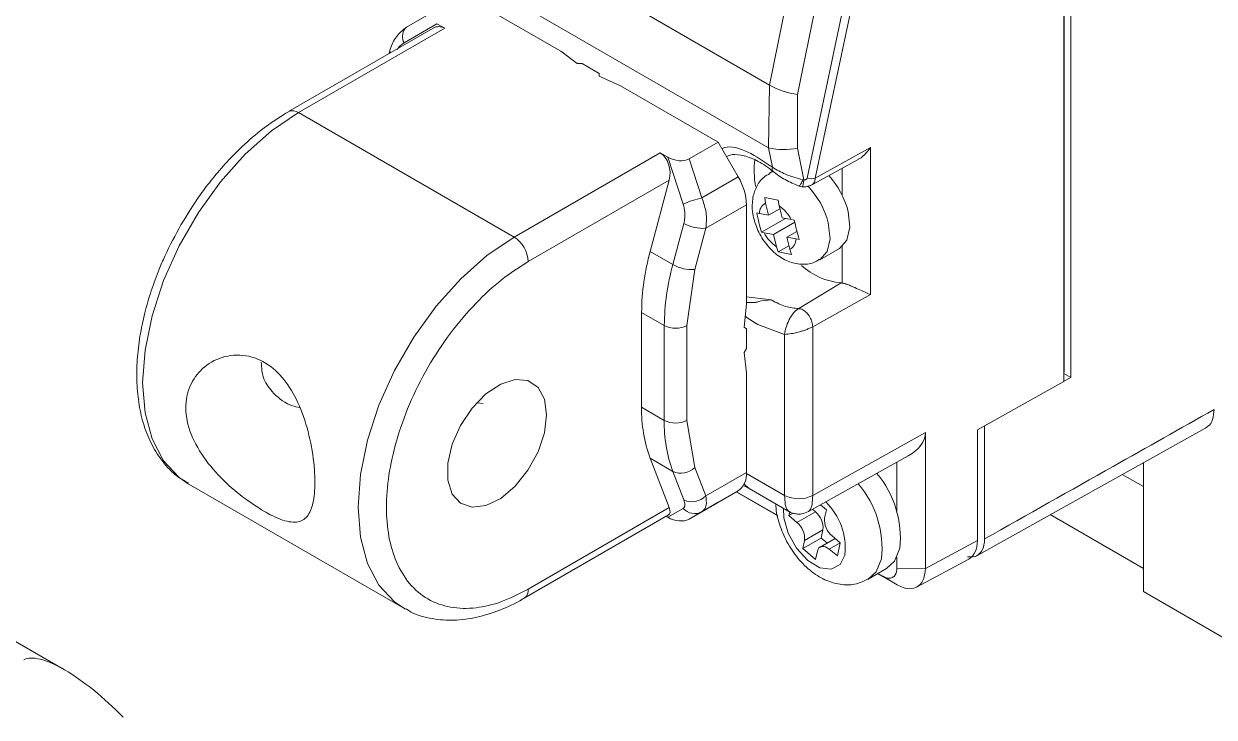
# Model space of a CAD drawing. Header units: inches. Extents: x 0.2 to 16.3, y 0.2 to 11.5.
# Drawn here: x 13.356 to 13.94, y 9.597 to 9.937 of the extents above; entities that cross this region are included whole.
import ezdxf

# ---------------------------------------------------------------- set-up
doc = ezdxf.new("R2010")
doc.units = ezdxf.units.IN
doc.header["$MEASUREMENT"] = 0

msp = doc.modelspace()

# ---------------------------------------------------------------- linework, layer by layer
at = {"color": 7, "linetype": 'Continuous', "lineweight": 18}
for p, q in [((13.37605, 9.61976), (12.31355, 10.23313)), ((13.7443, 10.01518), (13.72213, 9.90682)), ((13.75799, 10.01009), (13.73591, 9.90219)), ((13.77171, 10.00787), (13.7406, 9.86107)), ((13.77574, 10.00792), (13.7446, 9.86108)), ((13.72213, 9.90682), (13.55271, 10.00463)), ((13.86667, 9.76125), (13.86667, 10.00215)), ((13.86674, 10.00219), (13.86674, 9.76602)), ((13.87001, 10.00402), (13.87001, 9.76333)), ((13.72165, 9.87602), (13.54692, 9.9769)), ((13.61961, 9.92347), (13.57165, 9.95115)), ((13.5574, 9.94293), (13.54398, 9.93518)), ((13.54268, 9.92754), (13.55888, 9.93689)), ((13.55888, 9.93689), (13.56265, 9.93471)), ((13.55699, 9.93477), (13.486, 9.89379)), ((13.56265, 9.93471), (13.49092, 9.8933)), ((13.53571, 9.92374), (13.53532, 9.92226)), ((13.6277, 9.9174), (13.61961, 9.92347)), ((13.6277, 9.9174), (13.63011, 9.9174)), ((13.63011, 9.9174), (13.63846, 9.91258)), ((13.63846, 9.91258), (13.63846, 9.91119)), ((13.64896, 9.90652), (13.63846, 9.91119)), ((13.69692, 9.87883), (13.64896, 9.90652)), ((13.72165, 9.87602), (13.72213, 9.90682)), ((13.73591, 9.87583), (13.73591, 9.90219)), ((13.5967, 9.83223), (13.49092, 9.8933)), ((13.68268, 9.87061), (13.69692, 9.87883)), ((13.69692, 9.87883), (13.70677, 9.86179)), ((13.5967, 9.83223), (13.66844, 9.87364)), ((13.67222, 9.87146), (13.66844, 9.87364)), ((13.67977, 9.8484), (13.67222, 9.87146)), ((13.72354, 9.86651), (13.72165, 9.87602)), ((13.73591, 9.87583), (13.73899, 9.86028)), ((13.7446, 9.86108), (13.77166, 9.87617)), ((13.77166, 9.87617), (13.77166, 9.804)), ((13.68268, 9.87061), (13.68894, 9.85149)), ((13.74202, 9.85734), (13.76568, 9.87033)), ((13.60366, 9.82017), (13.67287, 9.86013)), ((13.67287, 9.86013), (13.66354, 9.82513)), ((13.68894, 9.85149), (13.70677, 9.86179)), ((13.72373, 9.86454), (13.7222, 9.86366)), ((13.73899, 9.86028), (13.73853, 9.86033)), ((13.69087, 9.83653), (13.71084, 9.84807)), ((13.71084, 9.84807), (13.71084, 9.79934)), ((13.71977, 9.85163), (13.72637, 9.85038)), ((13.7202, 9.84883), (13.71977, 9.85163)), ((13.72167, 9.8429), (13.7202, 9.84883)), ((13.72637, 9.85038), (13.7268, 9.84758)), ((13.71586, 9.8441), (13.71715, 9.84376)), ((13.71715, 9.84376), (13.72167, 9.8429)), ((13.72717, 9.84608), (13.72167, 9.8429)), ((13.7268, 9.84758), (13.72827, 9.84165)), ((13.67467, 9.81871), (13.68007, 9.83893)), ((13.68547, 9.81631), (13.69087, 9.83653)), ((13.72991, 9.84134), (13.71822, 9.83459)), ((13.73456, 9.83948), (13.72404, 9.8334)), ((13.72827, 9.84165), (13.73279, 9.84079)), ((13.73279, 9.84079), (13.73431, 9.84059)), ((13.71951, 9.83426), (13.71822, 9.83459)), ((13.72404, 9.8334), (13.71951, 9.83426)), ((13.72551, 9.82748), (13.72404, 9.8334)), ((13.73561, 9.83502), (13.73064, 9.83215)), ((13.73516, 9.83129), (13.73064, 9.83215)), ((13.73064, 9.83215), (13.73211, 9.82622)), ((13.73667, 9.83109), (13.73516, 9.83129)), ((13.67467, 9.81871), (13.66354, 9.82513)), ((13.72641, 9.82494), (13.72551, 9.82748)), ((13.73167, 9.82798), (13.72641, 9.82494)), ((13.73301, 9.82369), (13.72641, 9.82494)), ((13.73211, 9.82622), (13.73301, 9.82369)), ((13.74681, 9.82104), (13.75655, 9.82666)), ((13.68161, 9.7888), (13.68547, 9.81631)), ((13.7573, 9.80972), (13.73646, 9.79712)), ((13.72303, 9.80133), (13.71084, 9.80283)), ((13.72325, 9.80121), (13.72303, 9.80133)), ((13.77166, 9.804), (13.74333, 9.78821)), ((13.70964, 9.78791), (13.71084, 9.79934)), ((13.71084, 9.80008), (13.71529, 9.80005)), ((13.65934, 9.79522), (13.65934, 9.74867)), ((13.67048, 9.7888), (13.65934, 9.79522)), ((13.67048, 9.74224), (13.67048, 9.7888)), ((13.68161, 9.74224), (13.68161, 9.7888)), ((13.70964, 9.78791), (13.71084, 9.78722)), ((13.71084, 9.78722), (13.71084, 9.77757)), ((13.72953, 9.78443), (13.71641, 9.78923)), ((13.72953, 9.78443), (13.72953, 9.70542)), ((13.74333, 9.78821), (13.74333, 9.70535)), ((13.71084, 9.77757), (13.70964, 9.77549)), ((13.70964, 9.77549), (13.71084, 9.76545)), ((13.71084, 9.76545), (13.71084, 9.71672)), ((13.82418, 9.73756), (13.86667, 9.76125)), ((13.86674, 9.76602), (13.86667, 9.76598)), ((13.86667, 9.76526), (13.87001, 9.76333)), ((13.86667, 9.76145), (13.87001, 9.76333)), ((13.57884, 9.7509), (13.58157, 9.75056)), ((13.67048, 9.74224), (13.65934, 9.74867)), ((13.68547, 9.71918), (13.68161, 9.74224)), ((13.82323, 9.6755), (13.93696, 9.73889)), ((13.82418, 9.68327), (13.82418, 9.73756)), ((13.82425, 9.68797), (13.82425, 9.7376)), ((13.82772, 9.73953), (13.82775, 9.73952)), ((13.82775, 9.73952), (13.83269, 9.7423)), ((13.82775, 9.73952), (13.82775, 9.68406)), ((13.74333, 9.70535), (13.79869, 9.73621)), ((13.79869, 9.73621), (13.79869, 9.66956)), ((13.66354, 9.72361), (13.67287, 9.69939)), ((13.66354, 9.72361), (13.67467, 9.71718)), ((13.74134, 9.6975), (13.79029, 9.72479)), ((13.78465, 9.72164), (13.78465, 9.69772)), ((13.90571, 9.65828), (13.90571, 9.72147)), ((13.67467, 9.71718), (13.68007, 9.70318)), ((13.69087, 9.70519), (13.68547, 9.71918)), ((13.71084, 9.71672), (13.69087, 9.70519)), ((13.90571, 9.70972), (13.89536, 9.7157)), ((13.43679, 9.71113), (13.54257, 9.65006)), ((13.70677, 9.70771), (13.68894, 9.69742)), ((13.69692, 9.70202), (13.70677, 9.70771)), ((13.71214, 9.7088), (13.73159, 9.69757)), ((13.69692, 9.70202), (13.68268, 9.6938)), ((13.72625, 9.69531), (13.70577, 9.70713)), ((13.70589, 9.7072), (13.72621, 9.69547)), ((13.67287, 9.69939), (13.60366, 9.65944)), ((13.67977, 9.69902), (13.67222, 9.69465)), ((13.68268, 9.6938), (13.68894, 9.69742)), ((13.73205, 9.69732), (13.73166, 9.6955)), ((13.7337, 9.69668), (13.73166, 9.6955)), ((13.73562, 9.69219), (13.74467, 9.69742)), ((13.74328, 9.69858), (13.74467, 9.69742)), ((13.75006, 9.6984), (13.74722, 9.70077)), ((13.74918, 9.69434), (13.75006, 9.6984)), ((13.60162, 9.65493), (13.67262, 9.69592)), ((13.67222, 9.69465), (13.67133, 9.69517)), ((13.73166, 9.6955), (13.73562, 9.69219)), ((13.90571, 9.66953), (13.85994, 9.69596)), ((13.74749, 9.6845), (13.73844, 9.67928)), ((13.74837, 9.68857), (13.73932, 9.68335)), ((13.75431, 9.6843), (13.74697, 9.68006)), ((13.74837, 9.68857), (13.74749, 9.6845)), ((13.74749, 9.6845), (13.75042, 9.68205)), ((13.75684, 9.68218), (13.75288, 9.68549)), ((13.73932, 9.68335), (13.73844, 9.67928)), ((13.73844, 9.67928), (13.74478, 9.67399)), ((13.75147, 9.67898), (13.75544, 9.67567)), ((13.75544, 9.67567), (13.75684, 9.68218)), ((13.79869, 9.66956), (13.82418, 9.68327)), ((13.74478, 9.67399), (13.74566, 9.67806)), ((13.78465, 9.6751), (13.78465, 9.66964)), ((13.79438, 9.66043), (13.81993, 9.67416)), ((13.77052, 9.66423), (13.77957, 9.66945)), ((13.78477, 9.66153), (13.7753, 9.66699)), ((13.77543, 9.66706), (13.77781, 9.66569)), ((13.78465, 9.66964), (13.79869, 9.66956)), ((13.78477, 9.66153), (13.78073, 9.66394)), ((13.95165, 9.63177), (13.90571, 9.65828)), ((13.54341, 9.64959), (13.54257, 9.65006))]:
    msp.add_line(p, q, dxfattribs=at)
at = {"color": 8, "linetype": 'Continuous', "lineweight": 18}
for p, q in [((13.75786, 9.86603), (13.75786, 9.85263)), ((13.7222, 9.86366), (13.72391, 9.8644)), ((13.75786, 9.8276), (13.75786, 9.80966)), ((13.71084, 9.71621), (13.72953, 9.70542)), ((13.82425, 9.68797), (13.82418, 9.68792)), ((13.75682, 9.68206), (13.75147, 9.67898)), ((13.78073, 9.66394), (13.77781, 9.66569))]:
    msp.add_line(p, q, dxfattribs=at)
at = {"color": 7, "linetype": 'Continuous', "lineweight": 18, "flags": 128}
for points in [[(13.54398, 9.93518), (13.5433, 9.93466), (13.54304, 9.93437)], [(13.49092, 9.8933), (13.47762, 9.88428), (13.46473, 9.87285), (13.45264, 9.85936), (13.44171, 9.84421), (13.43227, 9.82786), (13.42462, 9.81082), (13.41898, 9.7936), (13.41552, 9.77672), (13.41436, 9.7607), (13.41552, 9.74602), (13.41898, 9.73313), (13.42462, 9.72242), (13.43227, 9.71421), (13.43679, 9.71113)], [(13.75655, 9.82666), (13.75655, 9.82666), (13.76017, 9.83067), (13.76163, 9.83701), (13.76075, 9.84484)], [(13.61271, 9.74503), (13.61163, 9.73611), (13.60848, 9.72674), (13.60354, 9.71774), (13.59725, 9.70992), (13.59017, 9.70397), (13.58293, 9.70041), (13.57617, 9.69958), (13.5705, 9.70153), (13.56641, 9.70609), (13.56426, 9.71287), (13.56426, 9.72125), (13.56641, 9.7305), (13.5705, 9.73979), (13.57617, 9.7483), (13.58293, 9.75526), (13.59017, 9.76007), (13.59725, 9.76229), (13.60354, 9.76173), (13.60848, 9.75843), (13.61163, 9.75269), (13.61271, 9.74503)], [(13.75147, 9.67898), (13.75052, 9.67966), (13.74957, 9.68012), (13.74865, 9.68036), (13.7478, 9.68035), (13.74705, 9.68011), (13.74643, 9.67963), (13.74596, 9.67894), (13.74566, 9.67806)], [(13.77957, 9.66945), (13.78351, 9.67315), (13.78612, 9.67946)]]:
    msp.add_lwpolyline(points, dxfattribs=at)
at = {"color": 8, "linetype": 'Continuous', "lineweight": 18, "flags": 128}
for points in [[(13.751, 9.83921), (13.75189, 9.83139), (13.75042, 9.82505), (13.74681, 9.82104), (13.74681, 9.82104)], [(13.54257, 9.65006), (13.53806, 9.65314), (13.5304, 9.66135), (13.52476, 9.67206), (13.52131, 9.68495), (13.52015, 9.69963), (13.52131, 9.71565), (13.52476, 9.73253), (13.5304, 9.74975), (13.53806, 9.76679), (13.54749, 9.78314), (13.55843, 9.79829), (13.57052, 9.81178), (13.58341, 9.82321), (13.5967, 9.83223)], [(13.70975, 9.71111), (13.7104, 9.71024), (13.71214, 9.7088), (13.71214, 9.7088)], [(13.72899, 9.69907), (13.72917, 9.69448), (13.73133, 9.6868), (13.73546, 9.67943), (13.74093, 9.6735), (13.7469, 9.6699), (13.75247, 9.66918), (13.75679, 9.67146), (13.7592, 9.67638)], [(13.77708, 9.67424), (13.77446, 9.66793), (13.77042, 9.66417)]]:
    msp.add_lwpolyline(points, dxfattribs=at)
at = {"color": 8, "linetype": 'Continuous', "lineweight": 18}
for centre, radius, start, end in [((13.5492, 9.93063), 0.00721, 148.74092, 205.3665), ((13.53711, 9.9235), 0.00142, 170.28579, 217.29076), ((13.48805, 9.8894), 0.00484, 53.66909, 115.37656), ((13.7255, 9.86578), 0.00209, 159.60342, 223.56471), ((13.71129, 9.82896), 0.04101, 14.47157, 43.83969), ((13.74467, 9.8378), 0.05619, 232.1158, 239.80657), ((13.72897, 9.67959), 0.0484, 353.65639, 40.60277), ((13.72774, 9.67948), 0.03161, 354.37182, 45.89832), ((13.59873, 9.65895), 0.00496, 306.08038, 5.58698)]:
    msp.add_arc(centre, radius, start, end, dxfattribs=at)
at = {"color": 7, "linetype": 'Continuous', "lineweight": 18}
for centre, radius, start, end in [((13.74208, 9.94342), 0.04168, 241.39714, 261.48172), ((13.72923, 9.90945), 0.03427, 257.2195, 281.22806), ((13.75526, 9.86483), 0.04067, 172.29709, 190.94123), ((13.68246, 9.8471), 0.0284, 1.9565, 31.14373), ((13.74256, 9.87118), 0.0103, 259.02898, 281.43551), ((13.72094, 9.83454), 0.04112, 14.49895, 42.60569), ((13.69955, 9.80494), 0.04775, 102.83574, 114.46726), ((13.72287, 9.84377), 0.00572, 117.86295, 180.0731), ((13.71578, 9.83179), 0.01925, 27.86375, 55.06787), ((13.6894, 9.85547), 0.01899, 240.57299, 274.44123), ((13.58855, 9.81949), 0.01513, 2.60548, 57.39452), ((13.73653, 9.84326), 0.01925, 207.86375, 235.06787), ((13.72943, 9.83128), 0.00572, 297.86295, 0.0731), ((13.77634, 9.79406), 0.11701, 164.5964, 179.42776), ((13.78748, 9.78763), 0.11701, 164.5964, 179.42776), ((13.684, 9.83524), 0.01899, 240.57299, 274.44123), ((13.76043, 9.84329), 0.03372, 227.77, 264.66587), ((13.75725, 9.80618), 0.00354, 80.10269, 89.19567), ((13.67604, 9.79954), 0.0121, 242.60967, 297.39033), ((13.7293, 9.7475), 0.06997, 179.04293, 199.96976), ((13.74043, 9.74107), 0.06997, 179.04293, 199.96976), ((13.67604, 9.75299), 0.0121, 242.60967, 297.39033), ((13.67866, 9.72578), 0.00948, 245.1196, 315.91677), ((13.70099, 9.71575), 0.0099, 305.69804, 5.62038), ((13.73698, 9.68448), 0.0494, 354.1655, 39.92272), ((13.68406, 9.71178), 0.00948, 245.1196, 315.91677), ((13.7365, 9.71889), 0.01517, 242.65648, 296.76622), ((13.68536, 9.70398), 0.00748, 221.60345, 298.60282), ((13.7383, 9.68956), 0.01011, 354.39106, 50.99917), ((13.72925, 9.68434), 0.01011, 354.39106, 50.99917), ((13.75924, 9.69335), 0.01011, 174.39106, 230.99917)]:
    msp.add_arc(centre, radius, start, end, dxfattribs=at)
for centre, major_axis, ratio, start_param, end_param in [((13.56012, 9.92521), (-0.00078, 0.0103), 0.715187, 5.829269, 6.614586), ((13.66591, 9.86414), (-0.00078, 0.0103), 0.715187, 4.258473, 5.829269), ((13.67624, 9.87598), (0.00838, -0.0032), 0.649455, 4.471399, 5.797929), ((13.7706, 9.73635), (0.02808, -0.00021), 0.572321, 5.493418, 6.287473), ((13.66591, 9.70341), (-0.00695, 0.00731), 0.349555, 3.057513, 3.842992), ((13.67624, 9.69917), (0.00838, -0.0032), 0.649455, 4.471399, 5.797929), ((13.81026, 9.69131), (-0.00984, 0.01705), 0.577206, 3.124143, 3.92692), ((13.39081, 9.58851), (0.03585, -0.03535), 0.308851, 1.485886, 3.056683)]:
    msp.add_ellipse(centre, major_axis=major_axis, ratio=ratio, start_param=start_param, end_param=end_param, dxfattribs=at)
for points, knots in [([(13.54304, 9.93437), (13.54217, 9.93375), (13.54046, 9.93252), (13.53839, 9.92992), (13.53672, 9.92696), (13.53603, 9.92472), (13.53569, 9.92361)], [0, 0, 0, 0, 0.256905, 0.508931, 0.756481, 1, 1, 1, 1]), ([(13.54398, 9.93518), (13.54317, 9.93471), (13.54229, 9.93419), (13.54164, 9.9333), (13.54159, 9.93322)], [0, 0, 0, 0, 0.914365, 1, 1, 1, 1]), ([(13.486, 9.89373), (13.48262, 9.89166), (13.47576, 9.88744), (13.46556, 9.87904), (13.45644, 9.87005), (13.44882, 9.86118), (13.44108, 9.85109), (13.43627, 9.84326), (13.43318, 9.83823)], [0, 0, 0, 0, 0.169617, 0.34463, 0.52938, 0.664568, 0.78429, 1, 1, 1, 1]), ([(13.70104, 9.8717), (13.70159, 9.87198), (13.70341, 9.87289), (13.70798, 9.87271), (13.71465, 9.87069), (13.72028, 9.8673), (13.72333, 9.86487), (13.72396, 9.86436)], [0, 0, 0, 0, 0.114276, 0.376263, 0.65741, 0.928389, 1, 1, 1, 1]), ([(13.77166, 9.87617), (13.77164, 9.87614), (13.77105, 9.87523), (13.76941, 9.87318), (13.76736, 9.87109), (13.76582, 9.87046), (13.76566, 9.87039)], [0, 0, 0, 0, 0.010383, 0.386592, 0.932808, 1, 1, 1, 1]), ([(13.72354, 9.86651), (13.72562, 9.86527), (13.73003, 9.86266), (13.73559, 9.86113), (13.73853, 9.86033)], [0, 0, 0, 0, 0.470945, 1, 1, 1, 1]), ([(13.72235, 9.8634), (13.7213, 9.86284), (13.71842, 9.86129), (13.71541, 9.85677), (13.71357, 9.85091), (13.71357, 9.84429), (13.71542, 9.83712), (13.71929, 9.82991), (13.72472, 9.82395), (13.73099, 9.82005), (13.73749, 9.81857), (13.74305, 9.81898), (13.74573, 9.8207), (13.74664, 9.82129)], [0, 0, 0, 0, 0.052519, 0.142746, 0.230996, 0.325017, 0.429977, 0.541401, 0.657379, 0.76402, 0.86005, 0.95257, 1, 1, 1, 1]), ([(13.72385, 9.86446), (13.72478, 9.86375), (13.72662, 9.86233), (13.73089, 9.85968), (13.73438, 9.8582), (13.7367, 9.85722)], [0, 0, 0, 0, 0.2516887, 0.5010473, 1, 1, 1, 1]), ([(13.7406, 9.86107), (13.74058, 9.86101), (13.74054, 9.86088), (13.74036, 9.86065), (13.74002, 9.86043), (13.73953, 9.86026), (13.73917, 9.86027), (13.73899, 9.86028)], [0, 0, 0, 0, 0.1072724, 0.2162658, 0.4632621, 0.7330696, 1, 1, 1, 1]), ([(13.73657, 9.85726), (13.73685, 9.85717), (13.73741, 9.85699), (13.73799, 9.85691), (13.73829, 9.85687)], [0, 0, 0, 0, 0.496274, 1, 1, 1, 1]), ([(13.73828, 9.85687), (13.73901, 9.85685), (13.74036, 9.8568), (13.74164, 9.85733), (13.74222, 9.85758)], [0, 0, 0, 0, 0.5420556, 1, 1, 1, 1]), ([(13.67977, 9.8484), (13.6801, 9.84705), (13.68066, 9.84479), (13.68061, 9.84153), (13.68025, 9.8398), (13.68007, 9.83893)], [0, 0, 0, 0, 0.427559, 0.711619, 1, 1, 1, 1]), ([(13.68894, 9.85149), (13.68968, 9.84935), (13.69082, 9.84602), (13.69133, 9.84087), (13.69104, 9.83813), (13.69087, 9.83653)], [0, 0, 0, 0, 0.430059, 0.666913, 1, 1, 1, 1]), ([(13.43318, 9.83823), (13.43041, 9.83314), (13.42653, 9.82598), (13.42187, 9.81508), (13.41842, 9.80576), (13.41522, 9.79471), (13.41286, 9.78335), (13.41152, 9.77185), (13.41135, 9.76053), (13.41244, 9.74964), (13.41489, 9.73939), (13.41876, 9.72994), (13.42422, 9.7216), (13.43022, 9.7152), (13.43492, 9.71253), (13.43676, 9.71149)], [0, 0, 0, 0, 0.104413, 0.146734, 0.216489, 0.288104, 0.364141, 0.442633, 0.522913, 0.604545, 0.687296, 0.771116, 0.856269, 0.943629, 1, 1, 1, 1]), ([(13.60366, 9.65944), (13.59929, 9.65718), (13.59054, 9.65267), (13.57759, 9.64973), (13.56523, 9.64993), (13.5541, 9.65396), (13.54506, 9.66159), (13.53866, 9.67217), (13.53487, 9.68494), (13.53366, 9.69939), (13.53487, 9.71524), (13.53866, 9.73239), (13.54506, 9.75036), (13.5541, 9.76842), (13.56523, 9.7853), (13.57759, 9.79978), (13.59054, 9.81179), (13.59929, 9.81738), (13.60366, 9.82017)], [0, 0, 0, 0, 0.060014, 0.12001, 0.184322, 0.249999, 0.315676, 0.379989, 0.439977, 0.5, 0.559988, 0.620011, 0.684323, 0.75, 0.815677, 0.879989, 0.939969, 1, 1, 1, 1]), ([(13.75786, 9.80966), (13.75835, 9.80955), (13.75894, 9.80942), (13.76032, 9.80896), (13.76192, 9.80834), (13.76453, 9.80722), (13.76772, 9.80576), (13.77011, 9.80467), (13.77137, 9.80412), (13.77164, 9.804), (13.77166, 9.804)], [0, 0, 0, 0, 0.11544, 0.141145, 0.277216, 0.412411, 0.624676, 0.915152, 0.994966, 1, 1, 1, 1]), ([(13.72303, 9.80133), (13.72088, 9.80123), (13.71822, 9.8011), (13.71577, 9.80023), (13.71529, 9.80005)], [0, 0, 0, 0, 0.804617, 1, 1, 1, 1]), ([(13.73646, 9.79712), (13.73435, 9.79731), (13.73012, 9.7977), (13.72554, 9.80004), (13.72325, 9.80121)], [0, 0, 0, 0, 0.5, 1, 1, 1, 1]), ([(13.73646, 9.79712), (13.736, 9.79681), (13.73507, 9.79617), (13.73377, 9.79479), (13.73258, 9.79314), (13.73133, 9.79085), (13.73011, 9.78771), (13.72973, 9.78558), (13.72953, 9.78443)], [0, 0, 0, 0, 0.123087, 0.248535, 0.377103, 0.509653, 0.735072, 1, 1, 1, 1]), ([(13.73856, 9.79647), (13.73818, 9.79666), (13.73745, 9.79703), (13.73678, 9.79709), (13.73646, 9.79712)], [0, 0, 0, 0, 0.5237, 1, 1, 1, 1]), ([(13.73856, 9.79647), (13.73918, 9.79603), (13.74043, 9.79514), (13.74201, 9.79295), (13.74312, 9.7905), (13.74326, 9.78897), (13.74333, 9.78821)], [0, 0, 0, 0, 0.25, 0.5, 0.75, 1, 1, 1, 1]), ([(13.74333, 9.78821), (13.74284, 9.78795), (13.74186, 9.78744), (13.74012, 9.78673), (13.73825, 9.78609), (13.73572, 9.78536), (13.73247, 9.78469), (13.73054, 9.78452), (13.72953, 9.78443)], [0, 0, 0, 0, 0.119498, 0.23974, 0.361536, 0.485663, 0.730817, 1, 1, 1, 1]), ([(13.47411, 9.69755), (13.47057, 9.69979), (13.46351, 9.70426), (13.45235, 9.71404), (13.44267, 9.72559), (13.43629, 9.73855), (13.4349, 9.75121), (13.43829, 9.76198), (13.4456, 9.77012), (13.45602, 9.77471), (13.46786, 9.7743), (13.4786, 9.7685), (13.48698, 9.75867), (13.49317, 9.74584), (13.49725, 9.731), (13.49912, 9.7164), (13.49886, 9.70458), (13.49672, 9.69647), (13.49251, 9.69217), (13.48574, 9.69202), (13.47879, 9.6949), (13.47464, 9.69725), (13.47411, 9.69755)], [0, 0, 0, 0, 0.050491, 0.100871, 0.15405, 0.209456, 0.26199, 0.311394, 0.361578, 0.415262, 0.470613, 0.522384, 0.570946, 0.621578, 0.676246, 0.730977, 0.781926, 0.831142, 0.882596, 0.937489, 0.991929, 1, 1, 1, 1]), ([(13.49134, 9.74859), (13.49021, 9.74881), (13.48538, 9.74976), (13.47889, 9.75479), (13.47314, 9.76232), (13.47276, 9.76802), (13.47257, 9.77082)], [0, 0, 0, 0, 0.105438, 0.448175, 0.728242, 1, 1, 1, 1]), ([(13.82775, 9.68406), (13.84879, 9.69594), (13.88636, 9.71715), (13.92393, 9.73827), (13.94046, 9.74756)], [0, 0, 0, 0, 0.560004, 1, 1, 1, 1]), ([(13.94046, 9.74756), (13.9403, 9.74587), (13.93996, 9.7425), (13.93823, 9.73952), (13.93659, 9.73891), (13.93616, 9.73874)], [0, 0, 0, 0, 0.422928, 0.845857, 1, 1, 1, 1]), ([(13.70905, 9.7103), (13.7093, 9.71022), (13.71017, 9.70993), (13.71132, 9.70927), (13.71214, 9.7088)], [0, 0, 0, 0, 0.292355, 1, 1, 1, 1]), ([(13.68007, 9.70318), (13.68031, 9.70236), (13.68072, 9.70099), (13.6805, 9.69965), (13.68001, 9.69923), (13.67977, 9.69902)], [0, 0, 0, 0, 0.428724, 0.713281, 1, 1, 1, 1]), ([(13.68894, 9.69742), (13.6894, 9.69777), (13.69039, 9.69854), (13.69137, 9.70095), (13.69106, 9.70358), (13.69087, 9.70519)], [0, 0, 0, 0, 0.2527687, 0.5425846, 1, 1, 1, 1]), ([(13.6873, 9.69673), (13.68817, 9.69707), (13.68912, 9.69743), (13.68979, 9.69812), (13.68984, 9.69818)], [0, 0, 0, 0, 0.917731, 1, 1, 1, 1]), ([(13.72534, 9.70118), (13.72532, 9.70083), (13.72517, 9.69766), (13.72685, 9.69127), (13.7304, 9.68248), (13.73594, 9.67431), (13.74265, 9.66774), (13.75001, 9.66331), (13.75747, 9.66131), (13.76454, 9.66145), (13.76848, 9.66339), (13.77027, 9.66427)], [0, 0, 0, 0, 0.015949, 0.1447408, 0.2778775, 0.4120289, 0.5493411, 0.6780684, 0.7966962, 0.9077406, 1, 1, 1, 1]), ([(13.7316, 9.69761), (13.73174, 9.69751), (13.73245, 9.69704), (13.73391, 9.69654), (13.73587, 9.6962), (13.73845, 9.69626), (13.74019, 9.697), (13.74132, 9.69749)], [0, 0, 0, 0, 0.052889, 0.250034, 0.447279, 0.64055, 1, 1, 1, 1]), ([(13.81938, 9.67527), (13.82066, 9.67521), (13.82323, 9.67511), (13.82603, 9.67727), (13.82753, 9.68043), (13.82769, 9.68303), (13.82775, 9.68406)], [0, 0, 0, 0, 0.273402, 0.546782, 0.820153, 1, 1, 1, 1]), ([(13.77781, 9.66569), (13.77857, 9.66533), (13.78009, 9.66463), (13.78213, 9.66479), (13.78369, 9.66588), (13.78453, 9.66763), (13.78461, 9.66906), (13.78465, 9.66964)], [0, 0, 0, 0, 0.212202, 0.423999, 0.641521, 0.855071, 1, 1, 1, 1]), ([(13.79869, 9.66956), (13.79851, 9.6678), (13.79816, 9.66431), (13.7957, 9.66089), (13.79215, 9.65935), (13.78826, 9.65972), (13.78575, 9.66102), (13.78477, 9.66153)], [0, 0, 0, 0, 0.2198969, 0.4345122, 0.6491847, 0.8639199, 1, 1, 1, 1]), ([(13.54368, 9.64971), (13.54441, 9.64923), (13.54826, 9.64672), (13.55628, 9.64467), (13.56723, 9.64377), (13.57841, 9.64523), (13.58969, 9.64891), (13.59749, 9.65228), (13.60139, 9.65483), (13.60162, 9.65498)], [0, 0, 0, 0, 0.046861, 0.246298, 0.431246, 0.618048, 0.80441, 0.988401, 1, 1, 1, 1])]:
    msp.add_open_spline(points, degree=3, knots=knots, dxfattribs=at)
at = {"color": 8, "linetype": 'Continuous', "lineweight": 18}
for points, knots in [([(13.53953, 9.92431), (13.53953, 9.92433), (13.53986, 9.92512), (13.54094, 9.92627), (13.5421, 9.92711), (13.54268, 9.92754)], [0, 0, 0, 0, 0.010901, 0.50358, 1, 1, 1, 1]), ([(13.72354, 9.86651), (13.71955, 9.86924), (13.71156, 9.8747), (13.70267, 9.87722), (13.69917, 9.87584), (13.69875, 9.87567)], [0, 0, 0, 0, 0.468042, 0.936085, 1, 1, 1, 1]), ([(13.73853, 9.86033), (13.73837, 9.85996), (13.73803, 9.8592), (13.73753, 9.85825), (13.73707, 9.85756), (13.73675, 9.85723), (13.73666, 9.85728), (13.73663, 9.8573)], [0, 0, 0, 0, 0.2026892, 0.4263718, 0.6666218, 0.9161019, 1, 1, 1, 1]), ([(13.73828, 9.85687), (13.73832, 9.8569), (13.73839, 9.85696), (13.73853, 9.85748), (13.73869, 9.85826), (13.73885, 9.8592), (13.73895, 9.85993), (13.73899, 9.86028)], [0, 0, 0, 0, 0.2137973, 0.4283326, 0.6336399, 0.8251072, 1, 1, 1, 1]), ([(13.7446, 9.86108), (13.74451, 9.86042), (13.74437, 9.85939), (13.74365, 9.85837), (13.74298, 9.8578), (13.74244, 9.85762), (13.74223, 9.85755)], [0, 0, 0, 0, 0.390188, 0.610158, 0.846217, 1, 1, 1, 1]), ([(13.72953, 9.70542), (13.7296, 9.70385), (13.72975, 9.70062), (13.73064, 9.69827), (13.73139, 9.69779), (13.73162, 9.69765)], [0, 0, 0, 0, 0.395129, 0.813573, 1, 1, 1, 1]), ([(13.74333, 9.70535), (13.74327, 9.70378), (13.74313, 9.70055), (13.74226, 9.69816), (13.74151, 9.69768), (13.74125, 9.69752)], [0, 0, 0, 0, 0.38408, 0.790828, 1, 1, 1, 1])]:
    msp.add_open_spline(points, degree=3, knots=knots, dxfattribs=at)
at = {"color": 7, "linetype": 'Continuous', "lineweight": 18}
for points in [[(13.71822, 9.83459), (13.71779, 9.83615), (13.71691, 9.83927), (13.71621, 9.84249), (13.71586, 9.8441)], [(13.73431, 9.84059), (13.73466, 9.83898), (13.73537, 9.83576), (13.73624, 9.83265), (13.73667, 9.83109)]]:
    msp.add_open_spline(points, degree=3, dxfattribs=at)

doc.saveas('drawing.dxf')
